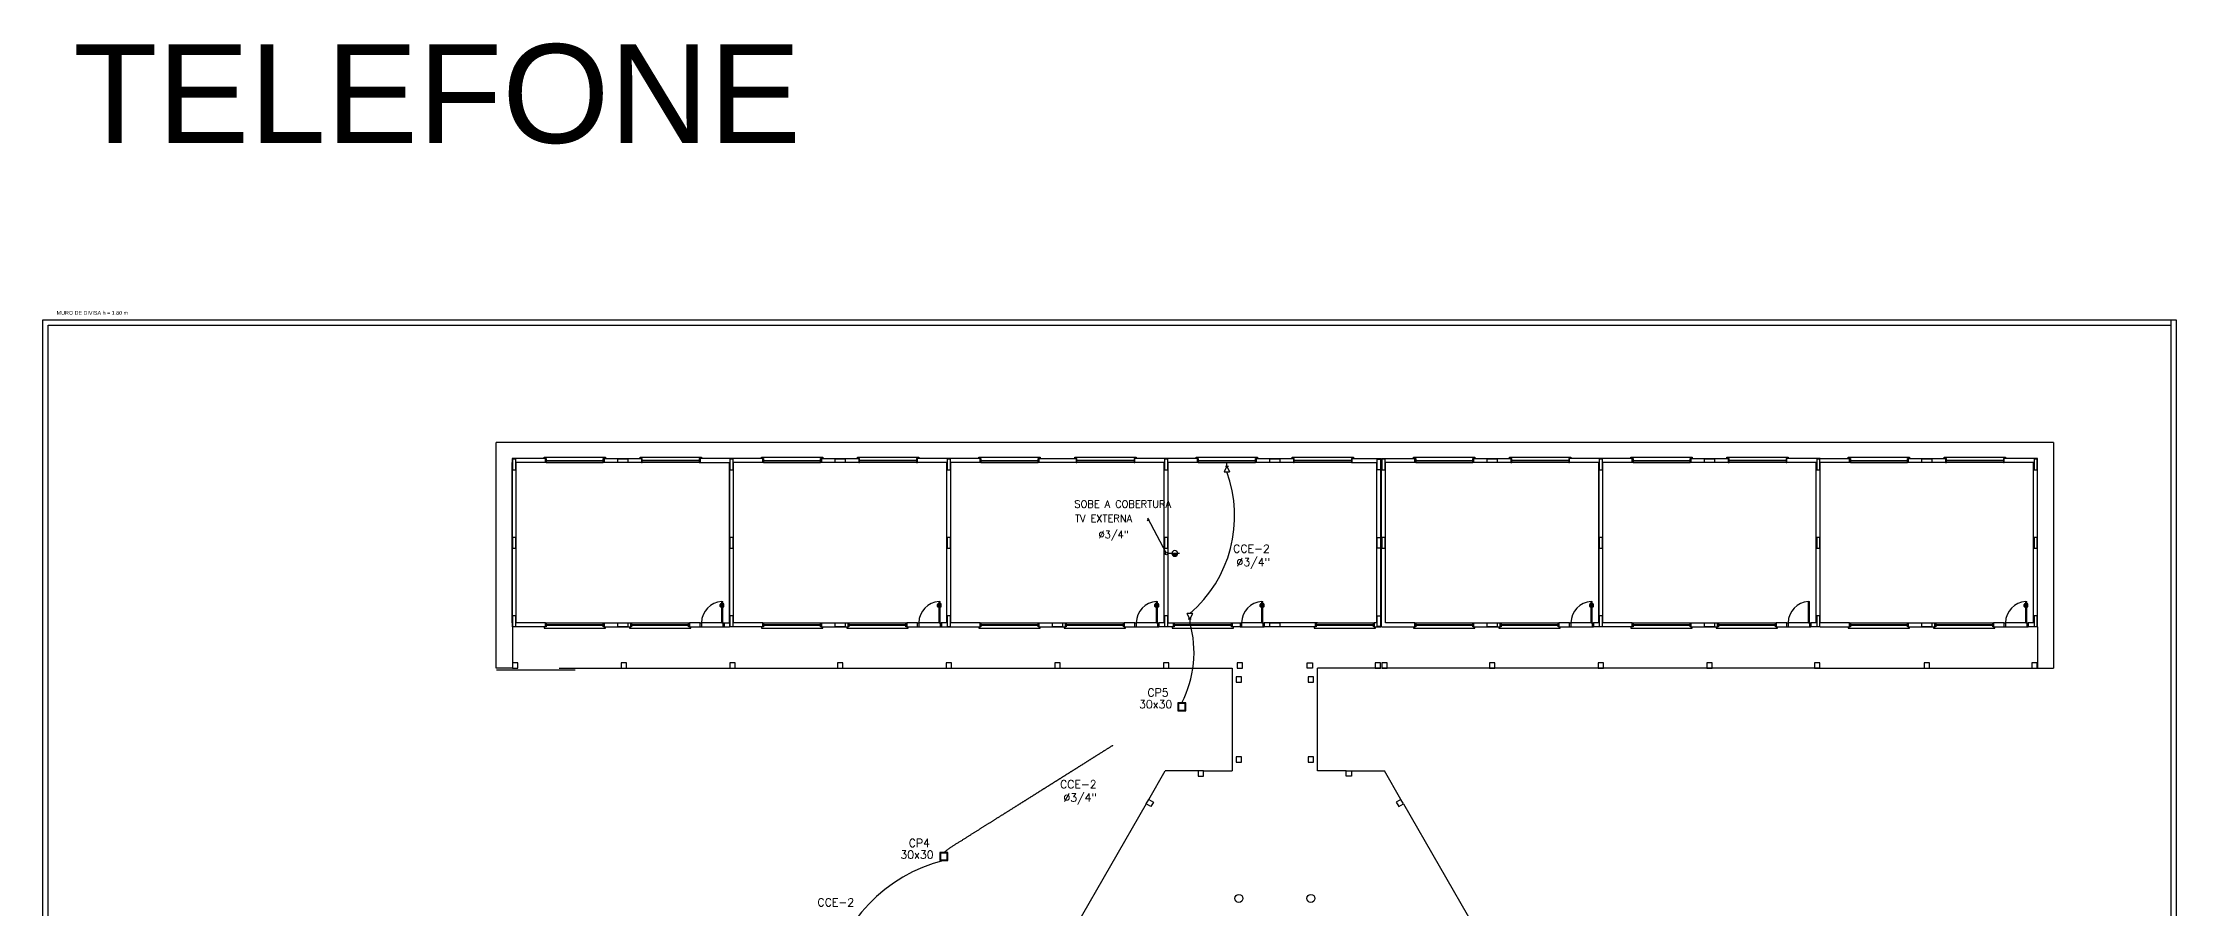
# Model space of a CAD drawing. Extents: x 175 to 700, y 53 to 250.
# Drawn here: x 285 to 365, y 108.4 to 140.9 of the extents above; entities that cross this region are included whole.
import ezdxf

# ---------------------------------------------------------------- set-up
doc = ezdxf.new("R2010")
doc.units = 0
doc.header["$LTSCALE"] = 2
doc.linetypes.add('TRACEJADO_G', pattern=[0.375, 0.25, -0.125])
doc.linetypes.add('TRACEJADO_P', pattern=[0.1875, 0.125, -0.0625])
doc.layers.get('0').update_dxf_attribs({"linetype": 'CONTINUOUS'})
for name, color, linetype in [('A-MURO', 2, 'CONTINUOUS'), ('A-PAREDE', 5, 'CONTINUOUS'), ('A-PILAR', 6, 'CONTINUOUS'), ('A-PISOS-CTEL', 2, 'TRACEJADO_G'), ('A-PISOS-NIVEL', 1, 'CONTINUOUS'), ('A-PORTA', 3, 'CONTINUOUS'), ('A-SOLEIRA', 1, 'CONTINUOUS'), ('AR-ESQ', 2, 'CONTINUOUS'), ('ARQ-TXT-1_050', 2, 'CONTINUOUS'), ('ARQ-TXT-1_075', 2, 'CONTINUOUS'), ('CIRC', 2, 'CONTINUOUS'), ('ESP', 1, 'CONTINUOUS'), ('FONE', 4, 'CONTINUOUS'), ('TV', 2, 'CONTINUOUS')]:
    doc.layers.add(name, color=color, linetype=linetype)
doc.layers.add('P-SIMBOL', color=5, linetype='CONTINUOUS', lineweight=20)
doc.styles.add('ESC-50-A20', font='arial.ttf', dxfattribs={"height": 0.1})
doc.styles.add('TEXTO', font='romans.shx', dxfattribs={"height": 0.1})

# ---------------------------------------------------------------- blocks, each defined once
blk = doc.blocks.new('A$C4AD95B89')
at = {"layer": 'FONE'}
for p, q in [((0.133, 0.105), (0, 0.105)), ((0.133, 0.105), (0.343, 0.21)), ((0.133, 0.051), (0.133, 0.165)), ((0.133, 0.105), (0.343, 0)), ((0.343, 0), (0.343, 0.21))]:
    blk.add_line(p, q, dxfattribs=at)
blk = doc.blocks.new('*X12')
at = {"color": 0}
for p, q in [((19.2, 48.5), (19.35, 48.65)), ((19.2, 48.53), (19.32, 48.65)), ((19.23, 48.5), (19.37, 48.65)), ((19.23, 48.59), (19.26, 48.62)), ((19.25, 48.5), (19.4, 48.64)), ((19.28, 48.5), (19.42, 48.63)), ((19.31, 48.5), (19.43, 48.62)), ((19.34, 48.5), (19.45, 48.61)), ((19.37, 48.5), (19.46, 48.6)), ((19.4, 48.5), (19.48, 48.58)), ((19.42, 48.5), (19.49, 48.56)), ((19.45, 48.5), (19.49, 48.54)), ((19.48, 48.5), (19.5, 48.52))]:
    blk.add_line(p, q, dxfattribs=at)
blk = doc.blocks.new('TVCOL')
blk.add_line((0.58, 0), (0, 0))
blk.add_circle((0.34, 0), 0.15)
blk.add_blockref('*X12', (-19.01, -48.5))
blk = doc.blocks.new('A$C354573FD')
at = {"layer": 'TV', "xscale": -0.72, "yscale": 0.72, "zscale": 0.72, "rotation": 180}
blk.add_blockref('TVCOL', (0, 0.108), dxfattribs=at)

msp = doc.modelspace()

# ---------------------------------------------------------------- linework, layer by layer
at = {"layer": 'A-MURO', "color": 251}
for p, q in [((284.958, 80.463), (284.958, 130.463)), ((284.958, 130.463), (364.958, 130.463)), ((364.758, 130.463), (364.758, 80.463)), ((364.958, 130.463), (364.958, 80.463)), ((285.158, 80.463), (285.158, 130.263)), ((285.158, 130.263), (364.724, 130.263))]:
    msp.add_line(p, q, dxfattribs=at)
at = {"layer": 'A-PAREDE', "color": 251}
for p, q in [((302.558, 125.263), (302.558, 118.963)), ((302.708, 119.113), (302.708, 125.113)), ((303.808, 125.113), (302.708, 125.113)), ((303.808, 125.113), (303.808, 125.263)), ((309.608, 125.113), (309.608, 125.263)), ((310.708, 125.263), (309.608, 125.263)), ((309.608, 125.263), (309.608, 125.113)), ((309.608, 125.113), (310.708, 125.113)), ((310.708, 125.113), (310.708, 118.963)), ((310.708, 125.113), (310.708, 119.113)), ((310.858, 119.113), (310.858, 125.113)), ((311.958, 125.113), (310.858, 125.113)), ((310.858, 119.113), (310.858, 125.113)), ((311.958, 125.113), (310.858, 125.113)), ((311.958, 125.113), (311.958, 125.263)), ((311.958, 125.113), (311.958, 125.263)), ((320.108, 125.263), (317.758, 125.263)), ((317.758, 125.113), (317.758, 125.263)), ((318.858, 119.113), (318.858, 125.113)), ((319.008, 119.113), (319.008, 125.113)), ((320.108, 125.113), (319.008, 125.113)), ((320.108, 125.113), (320.108, 125.263)), ((327.008, 119.113), (327.008, 125.113)), ((327.158, 119.113), (327.158, 125.113)), ((328.258, 125.113), (327.158, 125.113)), ((328.258, 125.113), (328.258, 125.263)), ((334.058, 125.263), (335.133, 125.263)), ((334.058, 125.113), (334.058, 125.263)), ((334.058, 125.113), (334.983, 125.113)), ((334.983, 119.113), (334.983, 125.113)), ((335.133, 118.963), (335.133, 125.263)), ((335.158, 122.113), (335.158, 125.263)), ((335.158, 125.263), (336.408, 125.263)), ((335.158, 119.113), (335.158, 125.113)), ((335.158, 118.963), (335.158, 125.113)), ((335.308, 119.113), (335.308, 125.113)), ((335.308, 119.113), (335.308, 125.113)), ((336.408, 125.113), (335.308, 125.113)), ((336.408, 125.113), (336.408, 125.263)), ((342.208, 125.113), (342.208, 125.263)), ((343.308, 125.113), (343.308, 119.113)), ((343.458, 119.113), (343.458, 125.113)), ((344.558, 125.113), (343.458, 125.113)), ((344.558, 125.113), (344.558, 125.263)), ((350.358, 125.113), (350.358, 125.263)), ((350.358, 125.113), (350.358, 125.263)), ((351.458, 119.113), (351.458, 125.113)), ((351.458, 119.113), (351.458, 125.113)), ((351.608, 119.113), (351.608, 125.113)), ((352.708, 125.113), (352.708, 125.263)), ((358.508, 125.113), (358.508, 125.263)), ((359.608, 119.113), (359.608, 125.113)), ((359.758, 118.963), (359.758, 125.263)), ((303.808, 118.963), (302.558, 118.963)), ((303.808, 119.113), (302.708, 119.113)), ((303.808, 119.113), (303.808, 118.963)), ((306.008, 119.113), (307.008, 119.113)), ((306.008, 119.113), (306.008, 118.963)), ((306.008, 118.963), (307.008, 118.963)), ((307.008, 119.113), (307.008, 118.963)), ((309.208, 118.963), (309.208, 119.113)), ((310.508, 119.113), (310.508, 118.963)), ((310.508, 119.113), (310.708, 119.113)), ((310.508, 118.963), (310.708, 118.963)), ((311.958, 118.963), (310.708, 118.963)), ((311.958, 118.963), (310.708, 118.963)), ((311.958, 119.113), (310.858, 119.113)), ((311.958, 119.113), (310.858, 119.113)), ((311.958, 119.113), (311.958, 118.963)), ((311.958, 119.113), (311.958, 118.963)), ((314.158, 119.113), (315.158, 119.113)), ((314.158, 119.113), (314.158, 118.963)), ((314.158, 118.963), (315.158, 118.963)), ((315.158, 119.113), (315.158, 118.963)), ((317.358, 118.963), (317.358, 119.113)), ((318.858, 119.113), (318.652, 119.113)), ((318.652, 118.963), (320.108, 118.963)), ((318.658, 119.113), (318.658, 118.963)), ((318.858, 119.113), (318.658, 119.113)), ((320.108, 119.113), (319.008, 119.113)), ((320.108, 119.113), (320.108, 118.963)), ((322.308, 119.113), (323.308, 119.113)), ((322.308, 119.113), (322.308, 118.963)), ((322.308, 118.963), (323.308, 118.963)), ((323.308, 119.113), (323.308, 118.963)), ((325.508, 118.963), (325.508, 119.113)), ((327.364, 118.963), (326.802, 118.963)), ((326.808, 119.113), (326.808, 118.963)), ((327.008, 119.113), (326.808, 119.113)), ((327.158, 119.113), (327.358, 119.113)), ((327.358, 118.963), (327.358, 119.113)), ((329.558, 119.113), (329.858, 119.113)), ((329.558, 118.963), (329.558, 119.113)), ((329.858, 118.963), (329.558, 118.963)), ((329.858, 119.113), (329.858, 118.963)), ((332.758, 119.113), (330.758, 119.113)), ((332.683, 119.113), (330.758, 119.113)), ((330.758, 119.113), (330.758, 118.963)), ((332.683, 118.963), (330.758, 118.963)), ((332.683, 118.963), (332.683, 119.113)), ((334.983, 119.113), (334.883, 119.113)), ((334.883, 118.963), (334.883, 119.113)), ((334.883, 118.963), (335.133, 118.963)), ((335.158, 118.963), (336.408, 118.963)), ((336.408, 119.113), (335.308, 119.113)), ((336.408, 119.113), (336.408, 118.963)), ((338.608, 119.113), (339.608, 119.113)), ((338.608, 119.113), (338.608, 118.963)), ((338.608, 118.963), (339.608, 118.963)), ((339.608, 119.113), (339.608, 118.963)), ((341.808, 118.963), (341.808, 119.113)), ((344.558, 118.963), (343.102, 118.963)), ((343.108, 119.113), (343.108, 118.963)), ((343.308, 119.113), (343.108, 119.113)), ((344.558, 119.113), (343.458, 119.113)), ((344.558, 119.113), (344.558, 118.963)), ((346.758, 119.113), (347.758, 119.113)), ((346.758, 119.113), (346.758, 118.963)), ((346.758, 118.963), (347.758, 118.963)), ((347.758, 119.113), (347.758, 118.963)), ((349.958, 118.963), (349.958, 119.113)), ((351.608, 118.963), (351.252, 118.963)), ((351.608, 118.963), (351.252, 118.963)), ((351.258, 119.113), (351.258, 118.963)), ((351.458, 119.113), (351.258, 119.113)), ((351.258, 119.113), (351.258, 118.963)), ((351.458, 119.113), (351.258, 119.113)), ((352.708, 119.113), (352.708, 118.963)), ((354.908, 119.113), (355.908, 119.113)), ((354.908, 119.113), (354.908, 118.963)), ((354.908, 118.963), (355.908, 118.963)), ((355.908, 119.113), (355.908, 118.963)), ((358.108, 118.963), (358.108, 119.113)), ((359.758, 118.963), (359.402, 118.963)), ((359.408, 119.113), (359.408, 118.963)), ((359.608, 119.113), (359.408, 119.113))]:
    msp.add_line(p, q, dxfattribs=at)
for points in [[(303.808, 125.263), (302.558, 125.263)], [(302.558, 119.113), (302.558, 119.113), (302.558, 125.113)], [(311.958, 125.263), (310.708, 125.263)], [(311.958, 125.263), (310.708, 125.263)], [(310.708, 119.113), (310.708, 119.113), (310.708, 125.113)], [(310.708, 119.113), (310.708, 119.113), (310.708, 125.113)], [(318.858, 119.113), (318.858, 119.113), (318.858, 125.113), (317.758, 125.113)], [(328.258, 125.263), (325.908, 125.263)], [(327.008, 119.113), (327.008, 119.113), (327.008, 125.113), (325.908, 125.113)], [(344.558, 125.263), (342.208, 125.263)], [(343.308, 119.113), (343.308, 119.113), (343.308, 125.113), (342.208, 125.113)], [(351.608, 125.263), (350.358, 125.263)], [(351.608, 125.263), (350.358, 125.263)], [(351.458, 119.113), (351.458, 119.113), (351.458, 125.113), (350.358, 125.113)], [(351.458, 119.113), (351.458, 119.113), (351.458, 125.113), (350.358, 125.113)], [(351.608, 125.263), (352.708, 125.263), (352.708, 125.113), (351.608, 125.113)], [(359.758, 125.263), (358.508, 125.263)], [(359.608, 119.113), (359.608, 119.113), (359.608, 125.113), (358.508, 125.113)], [(351.608, 118.963), (352.708, 118.963), (352.708, 119.113), (351.608, 119.113)]]:
    msp.add_lwpolyline(points, dxfattribs=at)
for points in [[(302.573, 124.848), (302.693, 124.848), (302.693, 125.248), (302.573, 125.248)], [(307.408, 125.263), (307.408, 125.113), (306.008, 125.113), (306.008, 125.263)], [(306.513, 125.248), (306.513, 125.128), (306.913, 125.128), (306.913, 125.248)], [(310.723, 124.848), (310.843, 124.848), (310.843, 125.248), (310.723, 125.248)], [(310.723, 124.848), (310.843, 124.848), (310.843, 125.248), (310.723, 125.248)], [(311.958, 125.263), (311.988, 125.263), (311.988, 125.113), (311.958, 125.113)], [(311.958, 125.263), (311.988, 125.263), (311.988, 125.113), (311.958, 125.113)], [(315.558, 125.263), (315.558, 125.113), (314.158, 125.113), (314.158, 125.263)], [(314.663, 125.248), (314.663, 125.128), (315.063, 125.128), (315.063, 125.248)], [(318.873, 124.848), (318.993, 124.848), (318.993, 125.248), (318.873, 125.248)], [(323.708, 125.263), (323.708, 125.113), (322.308, 125.113), (322.308, 125.263)], [(327.023, 124.848), (327.143, 124.848), (327.143, 125.248), (327.023, 125.248)], [(331.858, 125.263), (331.858, 125.113), (330.458, 125.113), (330.458, 125.263)], [(330.958, 125.248), (330.958, 125.128), (331.358, 125.128), (331.358, 125.248)], [(335.118, 124.848), (334.998, 124.848), (334.998, 125.248), (335.118, 125.248)], [(335.173, 124.848), (335.293, 124.848), (335.293, 125.248), (335.173, 125.248)], [(340.008, 125.263), (340.008, 125.113), (338.608, 125.113), (338.608, 125.263)], [(339.103, 125.248), (339.103, 125.128), (339.503, 125.128), (339.503, 125.248)], [(343.323, 124.848), (343.443, 124.848), (343.443, 125.248), (343.323, 125.248)], [(348.158, 125.263), (348.158, 125.113), (346.758, 125.113), (346.758, 125.263)], [(347.253, 125.248), (347.253, 125.128), (347.653, 125.128), (347.653, 125.248)], [(351.473, 124.848), (351.593, 124.848), (351.593, 125.248), (351.473, 125.248)], [(351.473, 124.848), (351.593, 124.848), (351.593, 125.248), (351.473, 125.248)], [(356.308, 125.263), (356.308, 125.113), (354.908, 125.113), (354.908, 125.263)], [(355.403, 125.248), (355.403, 125.128), (355.803, 125.128), (355.803, 125.248)], [(359.623, 124.848), (359.743, 124.848), (359.743, 125.248), (359.623, 125.248)], [(302.573, 121.913), (302.693, 121.913), (302.693, 122.313), (302.573, 122.313)], [(310.723, 121.913), (310.843, 121.913), (310.843, 122.313), (310.723, 122.313)], [(310.723, 121.913), (310.843, 121.913), (310.843, 122.313), (310.723, 122.313)], [(318.873, 121.913), (318.993, 121.913), (318.993, 122.313), (318.873, 122.313)], [(327.023, 121.913), (327.143, 121.913), (327.143, 122.313), (327.023, 122.313)], [(335.118, 121.913), (334.998, 121.913), (334.998, 122.313), (335.118, 122.313)], [(335.173, 121.913), (335.293, 121.913), (335.293, 122.313), (335.173, 122.313)], [(351.473, 121.913), (351.593, 121.913), (351.593, 122.313), (351.473, 122.313)], [(351.473, 121.913), (351.593, 121.913), (351.593, 122.313), (351.473, 122.313)], [(359.623, 121.913), (359.743, 121.913), (359.743, 122.313), (359.623, 122.313)], [(302.573, 118.978), (302.693, 118.978), (302.693, 119.378), (302.573, 119.378)], [(310.723, 118.978), (310.843, 118.978), (310.843, 119.378), (310.723, 119.378)], [(310.723, 118.978), (310.843, 118.978), (310.843, 119.378), (310.723, 119.378)], [(318.873, 118.978), (318.993, 118.978), (318.993, 119.378), (318.873, 119.378)], [(327.023, 118.978), (327.143, 118.978), (327.143, 119.378), (327.023, 119.378)], [(335.118, 118.978), (334.998, 118.978), (334.998, 119.378), (335.118, 119.378)], [(343.323, 118.978), (343.443, 118.978), (343.443, 119.378), (343.323, 119.378)], [(351.473, 118.978), (351.593, 118.978), (351.593, 119.378), (351.473, 119.378)], [(351.473, 118.978), (351.593, 118.978), (351.593, 119.378), (351.473, 119.378)], [(359.623, 118.978), (359.743, 118.978), (359.743, 119.378), (359.623, 119.378)], [(306.513, 119.098), (306.513, 118.978), (306.913, 118.978), (306.913, 119.098)], [(309.608, 119.113), (309.208, 119.113), (309.208, 118.963), (309.608, 118.963)], [(311.958, 119.113), (311.988, 119.113), (311.988, 118.963), (311.958, 118.963)], [(311.958, 119.113), (311.988, 119.113), (311.988, 118.963), (311.958, 118.963)], [(314.663, 119.098), (314.663, 118.978), (315.063, 118.978), (315.063, 119.098)], [(317.758, 119.113), (317.358, 119.113), (317.358, 118.963), (317.758, 118.963)], [(322.813, 119.098), (322.813, 118.978), (323.213, 118.978), (323.213, 119.098)], [(325.908, 119.113), (325.508, 119.113), (325.508, 118.963), (325.908, 118.963)], [(330.958, 119.098), (330.958, 118.978), (331.358, 118.978), (331.358, 119.098)], [(339.103, 119.098), (339.103, 118.978), (339.503, 118.978), (339.503, 119.098)], [(342.208, 119.113), (341.808, 119.113), (341.808, 118.963), (342.208, 118.963)], [(347.253, 119.098), (347.253, 118.978), (347.653, 118.978), (347.653, 119.098)], [(350.358, 119.113), (349.958, 119.113), (349.958, 118.963), (350.358, 118.963)], [(355.403, 119.098), (355.403, 118.978), (355.803, 118.978), (355.803, 119.098)], [(358.508, 119.113), (358.108, 119.113), (358.108, 118.963), (358.508, 118.963)], [(302.773, 117.613), (302.573, 117.613), (302.573, 117.413), (302.773, 117.413)], [(306.853, 117.613), (306.653, 117.613), (306.653, 117.413), (306.853, 117.413)], [(310.923, 117.613), (310.723, 117.613), (310.723, 117.413), (310.923, 117.413)], [(310.923, 117.613), (310.723, 117.613), (310.723, 117.413), (310.923, 117.413)], [(314.963, 117.613), (314.763, 117.613), (314.763, 117.413), (314.963, 117.413)], [(319.033, 117.613), (318.833, 117.613), (318.833, 117.413), (319.033, 117.413)], [(323.113, 117.613), (322.913, 117.613), (322.913, 117.413), (323.113, 117.413)], [(327.183, 117.613), (326.983, 117.613), (326.983, 117.413), (327.183, 117.413)], [(329.948, 117.613), (329.748, 117.613), (329.748, 117.413), (329.948, 117.413)], [(332.369, 117.613), (332.569, 117.613), (332.569, 117.413), (332.369, 117.413)], [(335.118, 117.613), (334.918, 117.613), (334.918, 117.413), (335.118, 117.413)], [(335.373, 117.613), (335.173, 117.613), (335.173, 117.413), (335.373, 117.413)], [(339.403, 117.613), (339.203, 117.613), (339.203, 117.413), (339.403, 117.413)], [(343.483, 117.613), (343.283, 117.613), (343.283, 117.413), (343.483, 117.413)], [(347.553, 117.613), (347.353, 117.613), (347.353, 117.413), (347.553, 117.413)], [(351.593, 117.613), (351.393, 117.613), (351.393, 117.413), (351.593, 117.413)], [(351.593, 117.613), (351.393, 117.613), (351.393, 117.413), (351.593, 117.413)], [(355.703, 117.613), (355.503, 117.613), (355.503, 117.413), (355.703, 117.413)], [(359.743, 117.613), (359.543, 117.613), (359.543, 117.413), (359.743, 117.413)], [(329.908, 117.087), (329.708, 117.087), (329.708, 116.887), (329.908, 116.887)], [(332.608, 117.087), (332.408, 117.087), (332.408, 116.887), (332.608, 116.887)], [(329.908, 114.083), (329.708, 114.083), (329.708, 113.883), (329.908, 113.883)], [(332.608, 114.083), (332.408, 114.083), (332.408, 113.883), (332.608, 113.883)], [(328.278, 113.358), (328.478, 113.358), (328.478, 113.558), (328.278, 113.558)], [(334.038, 113.358), (333.838, 113.358), (333.838, 113.558), (334.038, 113.558)], [(326.61, 112.395), (326.51, 112.221), (326.336, 112.321), (326.436, 112.495)], [(335.707, 112.395), (335.807, 112.221), (335.98, 112.321), (335.88, 112.495)]]:
    msp.add_lwpolyline(points, close=True, dxfattribs=at)
for centre in [(329.808, 108.782), (329.808, 108.782), (332.508, 108.782), (332.508, 108.782)]:
    msp.add_circle(centre, 0.15, dxfattribs=at)
at = {"layer": 'A-PILAR', "color": 251}
msp.add_lwpolyline([(343.323, 121.913), (343.443, 121.913), (343.443, 122.313), (343.323, 122.313)], close=True, dxfattribs=at)
at = {"layer": 'A-PISOS-CTEL', "color": 251, "linetype": 'TRACEJADO_G', "ltscale": 150}
msp.add_line((304.923, 117.335), (301.972, 117.335), dxfattribs=at)
at = {"layer": 'A-PISOS-NIVEL', "color": 251}
for p, q in [((301.958, 117.413), (301.958, 125.863)), ((360.358, 125.863), (301.958, 125.863)), ((360.358, 125.863), (360.358, 117.413)), ((302.573, 118.963), (302.573, 117.413)), ((359.758, 118.963), (359.758, 117.413)), ((302.573, 117.413), (301.958, 117.413)), ((304.323, 117.413), (329.558, 117.413)), ((304.323, 117.413), (304.323, 117.413)), ((329.558, 117.413), (329.558, 113.558)), ((335.133, 117.413), (332.758, 117.413)), ((332.758, 113.558), (332.758, 117.413)), ((351.608, 117.413), (335.158, 117.413)), ((351.608, 117.413), (359.758, 117.413)), ((359.758, 117.413), (360.358, 117.413)), ((326.436, 112.495), (327.05, 113.558)), ((328.278, 113.558), (327.05, 113.558)), ((328.478, 113.558), (329.558, 113.558)), ((333.838, 113.558), (332.758, 113.558)), ((334.038, 113.558), (335.266, 113.558)), ((335.88, 112.495), (335.266, 113.558)), ((326.336, 112.321), (323.657, 107.68)), ((335.98, 112.321), (338.66, 107.68))]:
    msp.add_line(p, q, dxfattribs=at)
at = {"layer": 'A-PORTA', "color": 251}
for p, q in [((310.362, 119.722), (310.362, 119.802)), ((310.382, 119.722), (310.382, 119.802)), ((310.392, 119.832), (310.407, 119.832)), ((310.392, 119.812), (310.407, 119.812)), ((310.407, 119.797), (310.407, 119.847)), ((310.407, 119.847), (310.412, 119.847)), ((310.407, 119.797), (310.412, 119.797)), ((310.457, 119.847), (310.452, 119.847)), ((310.457, 119.797), (310.452, 119.797)), ((310.457, 119.797), (310.457, 119.847)), ((310.472, 119.832), (310.457, 119.832)), ((310.472, 119.812), (310.457, 119.812)), ((310.482, 119.722), (310.482, 119.802)), ((310.502, 119.722), (310.502, 119.802)), ((318.512, 119.722), (318.512, 119.802)), ((318.532, 119.722), (318.532, 119.802)), ((318.542, 119.832), (318.557, 119.832)), ((318.542, 119.812), (318.557, 119.812)), ((318.557, 119.797), (318.557, 119.847)), ((318.557, 119.847), (318.562, 119.847)), ((318.557, 119.797), (318.562, 119.797)), ((318.607, 119.847), (318.602, 119.847)), ((318.607, 119.797), (318.602, 119.797)), ((318.607, 119.797), (318.607, 119.847)), ((318.622, 119.832), (318.607, 119.832)), ((318.622, 119.812), (318.607, 119.812)), ((318.632, 119.722), (318.632, 119.802)), ((318.652, 119.722), (318.652, 119.802)), ((326.662, 119.722), (326.662, 119.802)), ((326.682, 119.722), (326.682, 119.802)), ((326.692, 119.832), (326.707, 119.832)), ((326.692, 119.812), (326.707, 119.812)), ((326.707, 119.797), (326.707, 119.847)), ((326.707, 119.847), (326.712, 119.847)), ((326.707, 119.797), (326.712, 119.797)), ((326.757, 119.847), (326.752, 119.847)), ((326.757, 119.797), (326.752, 119.797)), ((326.757, 119.797), (326.757, 119.847)), ((326.772, 119.832), (326.757, 119.832)), ((326.772, 119.812), (326.757, 119.812)), ((326.782, 119.722), (326.782, 119.802)), ((326.802, 119.722), (326.802, 119.802)), ((330.612, 119.722), (330.612, 119.802)), ((330.632, 119.722), (330.632, 119.802)), ((330.642, 119.832), (330.657, 119.832)), ((330.642, 119.812), (330.657, 119.812)), ((330.657, 119.797), (330.657, 119.847)), ((330.657, 119.847), (330.662, 119.847)), ((330.657, 119.797), (330.662, 119.797)), ((330.707, 119.847), (330.702, 119.847)), ((330.707, 119.797), (330.702, 119.797)), ((330.707, 119.797), (330.707, 119.847)), ((330.722, 119.832), (330.707, 119.832)), ((330.722, 119.812), (330.707, 119.812)), ((330.732, 119.722), (330.732, 119.802)), ((330.752, 119.722), (330.752, 119.802)), ((342.962, 119.722), (342.962, 119.802)), ((342.982, 119.722), (342.982, 119.802)), ((342.992, 119.832), (343.007, 119.832)), ((342.992, 119.812), (343.007, 119.812)), ((343.007, 119.797), (343.007, 119.847)), ((343.007, 119.847), (343.012, 119.847)), ((343.007, 119.797), (343.012, 119.797)), ((343.057, 119.847), (343.052, 119.847)), ((343.057, 119.797), (343.052, 119.797)), ((343.057, 119.797), (343.057, 119.847)), ((343.072, 119.832), (343.057, 119.832)), ((343.072, 119.812), (343.057, 119.812)), ((343.082, 119.722), (343.082, 119.802)), ((343.102, 119.722), (343.102, 119.802)), ((359.256, 119.722), (359.256, 119.802)), ((359.276, 119.722), (359.276, 119.802)), ((359.286, 119.832), (359.301, 119.832)), ((359.286, 119.812), (359.301, 119.812)), ((359.301, 119.797), (359.301, 119.847)), ((359.301, 119.847), (359.306, 119.847)), ((359.301, 119.797), (359.306, 119.797)), ((359.351, 119.847), (359.346, 119.847)), ((359.351, 119.797), (359.346, 119.797)), ((359.351, 119.797), (359.351, 119.847)), ((359.366, 119.832), (359.351, 119.832)), ((359.366, 119.812), (359.351, 119.812)), ((359.376, 119.722), (359.376, 119.802)), ((359.396, 119.722), (359.396, 119.802))]:
    msp.add_line(p, q, dxfattribs=at)
for centre, radius, start, end in [((310.487, 119.086), 0.83, 94.77878, 178.14987), ((310.392, 119.802), 0.03, 90, 180), ((310.372, 119.722), 0.01, 180, 0), ((310.392, 119.802), 0.01, 90, 180), ((310.472, 119.802), 0.03, 0, 90), ((310.472, 119.802), 0.01, 0, 90), ((310.492, 119.722), 0.01, 180, 0), ((318.637, 119.086), 0.83, 94.77878, 178.14987), ((318.542, 119.802), 0.03, 90, 180), ((318.522, 119.722), 0.01, 180, 0), ((318.542, 119.802), 0.01, 90, 180), ((318.622, 119.802), 0.03, 0, 90), ((318.622, 119.802), 0.01, 0, 90), ((318.642, 119.722), 0.01, 180, 0), ((326.787, 119.086), 0.83, 94.77878, 178.14987), ((326.692, 119.802), 0.03, 90, 180), ((326.672, 119.722), 0.01, 180, 0), ((326.692, 119.802), 0.01, 90, 180), ((326.772, 119.802), 0.03, 0, 90), ((326.772, 119.802), 0.01, 0, 90), ((326.792, 119.722), 0.01, 180, 0), ((330.737, 119.086), 0.83, 94.77878, 178.14987), ((330.642, 119.802), 0.03, 90, 180), ((330.622, 119.722), 0.01, 180, 0), ((330.642, 119.802), 0.01, 90, 180), ((330.722, 119.802), 0.03, 0, 90), ((330.722, 119.802), 0.01, 0, 90), ((330.742, 119.722), 0.01, 180, 0), ((343.087, 119.086), 0.83, 94.77878, 178.14987), ((342.992, 119.802), 0.03, 90, 180), ((342.972, 119.722), 0.01, 180, 0), ((342.992, 119.802), 0.01, 90, 180), ((343.072, 119.802), 0.03, 0, 90), ((343.072, 119.802), 0.01, 0, 90), ((343.092, 119.722), 0.01, 180, 0), ((351.231, 119.086), 0.83, 94.77878, 178.14987), ((359.381, 119.086), 0.83, 94.77878, 178.14987), ((359.286, 119.802), 0.03, 90, 180), ((359.266, 119.722), 0.01, 180, 0), ((359.286, 119.802), 0.01, 90, 180), ((359.366, 119.802), 0.03, 0, 90), ((359.366, 119.802), 0.01, 0, 90), ((359.386, 119.722), 0.01, 180, 0)]:
    msp.add_arc(centre, radius, start, end, dxfattribs=at)
at = {"layer": 'A-SOLEIRA', "color": 251}
for p, q in [((310.418, 119.113), (309.658, 119.113)), ((309.658, 118.963), (310.458, 118.963)), ((318.568, 119.113), (317.808, 119.113)), ((317.808, 118.963), (318.608, 118.963)), ((326.718, 119.113), (325.958, 119.113)), ((325.958, 118.963), (326.758, 118.963)), ((330.668, 119.113), (329.908, 119.113)), ((329.908, 118.963), (330.708, 118.963)), ((343.018, 119.113), (342.258, 119.113)), ((342.258, 118.963), (343.058, 118.963)), ((351.162, 119.113), (350.402, 119.113)), ((350.402, 118.963), (351.202, 118.963)), ((359.312, 119.113), (358.552, 119.113)), ((358.552, 118.963), (359.352, 118.963))]:
    msp.add_line(p, q, dxfattribs=at)
at = {"layer": 'AR-ESQ', "color": 251}
for p, q in [((303.838, 125.198), (305.978, 125.198)), ((303.838, 125.178), (305.978, 125.178)), ((303.838, 125.113), (305.978, 125.113)), ((309.578, 125.198), (307.438, 125.198)), ((309.578, 125.178), (307.438, 125.178)), ((309.578, 125.113), (307.438, 125.113)), ((311.988, 125.198), (314.128, 125.198)), ((311.988, 125.178), (314.128, 125.178)), ((311.988, 125.113), (314.128, 125.113)), ((317.728, 125.198), (315.588, 125.198)), ((317.728, 125.178), (315.588, 125.178)), ((317.728, 125.113), (315.588, 125.113)), ((320.138, 125.198), (322.278, 125.198)), ((320.138, 125.178), (322.278, 125.178)), ((320.138, 125.113), (322.278, 125.113)), ((325.878, 125.198), (323.738, 125.198)), ((325.878, 125.178), (323.738, 125.178)), ((325.878, 125.113), (323.738, 125.113)), ((328.288, 125.198), (330.428, 125.198)), ((328.288, 125.178), (330.428, 125.178)), ((328.288, 125.113), (330.428, 125.113)), ((334.028, 125.198), (331.888, 125.198)), ((334.028, 125.178), (331.888, 125.178)), ((334.028, 125.113), (331.888, 125.113)), ((336.438, 125.198), (338.578, 125.198)), ((336.438, 125.178), (338.578, 125.178)), ((336.438, 125.113), (338.578, 125.113)), ((342.178, 125.198), (340.038, 125.198)), ((342.178, 125.178), (340.038, 125.178)), ((342.178, 125.113), (340.038, 125.113)), ((344.588, 125.198), (346.728, 125.198)), ((344.588, 125.178), (346.728, 125.178)), ((344.588, 125.113), (346.728, 125.113)), ((350.328, 125.198), (348.188, 125.198)), ((350.328, 125.178), (348.188, 125.178)), ((350.328, 125.113), (348.188, 125.113)), ((352.738, 125.198), (354.878, 125.198)), ((352.738, 125.178), (354.878, 125.178)), ((352.738, 125.113), (354.878, 125.113)), ((358.478, 125.198), (356.338, 125.198)), ((358.478, 125.178), (356.338, 125.178)), ((358.478, 125.113), (356.338, 125.113)), ((310.418, 119.113), (310.418, 119.913)), ((310.418, 119.913), (310.458, 119.913)), ((310.458, 119.113), (310.458, 119.913)), ((318.568, 119.113), (318.568, 119.913)), ((318.568, 119.913), (318.608, 119.913)), ((318.608, 119.113), (318.608, 119.913)), ((326.718, 119.113), (326.718, 119.913)), ((326.718, 119.913), (326.758, 119.913)), ((326.758, 119.113), (326.758, 119.913)), ((330.668, 119.113), (330.668, 119.913)), ((330.668, 119.913), (330.708, 119.913)), ((330.708, 119.113), (330.708, 119.913)), ((343.018, 119.113), (343.018, 119.913)), ((343.018, 119.913), (343.058, 119.913)), ((343.058, 119.113), (343.058, 119.913)), ((351.162, 119.113), (351.162, 119.913)), ((351.162, 119.913), (351.202, 119.913)), ((351.202, 119.113), (351.202, 119.913)), ((359.312, 119.113), (359.312, 119.913)), ((359.312, 119.913), (359.352, 119.913)), ((359.352, 119.113), (359.352, 119.913)), ((303.838, 119.113), (305.978, 119.113)), ((303.838, 119.048), (305.978, 119.048)), ((303.838, 119.028), (305.978, 119.028)), ((307.038, 119.113), (309.178, 119.113)), ((307.038, 119.048), (309.178, 119.048)), ((307.038, 119.028), (309.178, 119.028)), ((309.608, 119.113), (309.658, 119.113)), ((309.608, 118.963), (309.658, 118.963)), ((309.658, 119.113), (309.658, 118.963)), ((310.418, 119.113), (310.458, 119.113)), ((310.458, 119.113), (310.458, 118.963)), ((310.458, 119.113), (310.508, 119.113)), ((310.458, 118.963), (310.508, 118.963)), ((311.988, 119.113), (314.128, 119.113)), ((311.988, 119.048), (314.128, 119.048)), ((311.988, 119.028), (314.128, 119.028)), ((315.188, 119.113), (317.328, 119.113)), ((315.188, 119.048), (317.328, 119.048)), ((315.188, 119.028), (317.328, 119.028)), ((317.758, 119.113), (317.808, 119.113)), ((317.758, 118.963), (317.808, 118.963)), ((317.808, 119.113), (317.808, 118.963)), ((318.568, 119.113), (318.608, 119.113)), ((318.608, 119.113), (318.608, 118.963)), ((318.608, 119.113), (318.658, 119.113)), ((318.608, 118.963), (318.658, 118.963)), ((320.138, 119.113), (322.278, 119.113)), ((320.138, 119.048), (322.278, 119.048)), ((320.138, 119.028), (322.278, 119.028)), ((323.338, 119.113), (325.478, 119.113)), ((323.338, 119.048), (325.478, 119.048)), ((323.338, 119.028), (325.478, 119.028)), ((325.908, 119.113), (325.958, 119.113)), ((325.908, 118.963), (325.958, 118.963)), ((325.958, 119.113), (325.958, 118.963)), ((326.718, 119.113), (326.758, 119.113)), ((326.758, 119.113), (326.758, 118.963)), ((326.758, 119.113), (326.808, 119.113)), ((326.758, 118.963), (326.808, 118.963)), ((327.388, 119.113), (329.528, 119.113)), ((327.388, 119.048), (329.528, 119.048)), ((327.388, 119.028), (329.528, 119.028)), ((329.858, 119.113), (329.908, 119.113)), ((329.858, 118.963), (329.908, 118.963)), ((329.908, 119.113), (329.908, 118.963)), ((330.668, 119.113), (330.708, 119.113)), ((330.708, 119.113), (330.708, 118.963)), ((330.708, 119.113), (330.758, 119.113)), ((330.708, 118.963), (330.758, 118.963)), ((332.713, 119.113), (334.853, 119.113)), ((332.713, 119.048), (334.853, 119.048)), ((332.713, 119.028), (334.853, 119.028)), ((336.438, 119.113), (338.578, 119.113)), ((336.438, 119.048), (338.578, 119.048)), ((336.438, 119.028), (338.578, 119.028)), ((339.638, 119.113), (341.778, 119.113)), ((339.638, 119.048), (341.778, 119.048)), ((339.638, 119.028), (341.778, 119.028)), ((342.208, 119.113), (342.258, 119.113)), ((342.208, 118.963), (342.258, 118.963)), ((342.258, 119.113), (342.258, 118.963)), ((343.018, 119.113), (343.058, 119.113)), ((343.058, 119.113), (343.058, 118.963)), ((343.058, 119.113), (343.108, 119.113)), ((343.058, 118.963), (343.108, 118.963)), ((344.588, 119.113), (346.728, 119.113)), ((344.588, 119.048), (346.728, 119.048)), ((344.588, 119.028), (346.728, 119.028)), ((347.788, 119.113), (349.928, 119.113)), ((347.788, 119.048), (349.928, 119.048)), ((347.788, 119.028), (349.928, 119.028)), ((350.352, 119.113), (350.402, 119.113)), ((350.352, 118.963), (350.402, 118.963)), ((350.402, 119.113), (350.402, 118.963)), ((351.162, 119.113), (351.202, 119.113)), ((351.202, 119.113), (351.202, 118.963)), ((351.202, 119.113), (351.252, 119.113)), ((351.202, 118.963), (351.252, 118.963)), ((352.738, 119.113), (354.878, 119.113)), ((352.738, 119.048), (354.878, 119.048)), ((352.738, 119.028), (354.878, 119.028)), ((355.938, 119.113), (358.078, 119.113)), ((355.938, 119.048), (358.078, 119.048)), ((355.938, 119.028), (358.078, 119.028)), ((358.502, 119.113), (358.552, 119.113)), ((358.502, 118.963), (358.552, 118.963)), ((358.552, 119.113), (358.552, 118.963)), ((359.312, 119.113), (359.352, 119.113)), ((359.352, 119.113), (359.352, 118.963)), ((359.352, 119.113), (359.402, 119.113)), ((359.352, 118.963), (359.402, 118.963))]:
    msp.add_line(p, q, dxfattribs=at)
for points in [[(303.758, 125.263), (303.758, 125.313), (306.058, 125.313), (306.058, 125.263)], [(307.358, 125.263), (307.358, 125.313), (309.658, 125.313), (309.658, 125.263)], [(311.908, 125.263), (311.908, 125.313), (314.208, 125.313), (314.208, 125.263)], [(315.508, 125.263), (315.508, 125.313), (317.808, 125.313), (317.808, 125.263)], [(320.058, 125.263), (320.058, 125.313), (322.358, 125.313), (322.358, 125.263)], [(323.658, 125.263), (323.658, 125.313), (325.958, 125.313), (325.958, 125.263)], [(328.208, 125.263), (328.208, 125.313), (330.508, 125.313), (330.508, 125.263)], [(331.808, 125.263), (331.808, 125.313), (334.108, 125.313), (334.108, 125.263)], [(336.358, 125.263), (336.358, 125.313), (338.658, 125.313), (338.658, 125.263)], [(339.958, 125.263), (339.958, 125.313), (342.258, 125.313), (342.258, 125.263)], [(344.508, 125.263), (344.508, 125.313), (346.808, 125.313), (346.808, 125.263)], [(348.108, 125.263), (348.108, 125.313), (350.408, 125.313), (350.408, 125.263)], [(352.658, 125.263), (352.658, 125.313), (354.958, 125.313), (354.958, 125.263)], [(356.258, 125.263), (356.258, 125.313), (358.558, 125.313), (358.558, 125.263)], [(303.758, 118.963), (303.758, 118.913), (306.058, 118.913), (306.058, 118.963)], [(306.958, 118.963), (306.958, 118.913), (309.258, 118.913), (309.258, 118.963)], [(311.908, 118.963), (311.908, 118.913), (314.208, 118.913), (314.208, 118.963)], [(315.108, 118.963), (315.108, 118.913), (317.408, 118.913), (317.408, 118.963)], [(320.058, 118.963), (320.058, 118.913), (322.358, 118.913), (322.358, 118.963)], [(323.258, 118.963), (323.258, 118.913), (325.558, 118.913), (325.558, 118.963)], [(327.308, 118.963), (327.308, 118.913), (329.608, 118.913), (329.608, 118.963)], [(332.633, 118.963), (332.633, 118.913), (334.933, 118.913), (334.933, 118.963)], [(336.358, 118.963), (336.358, 118.913), (338.658, 118.913), (338.658, 118.963)], [(339.558, 118.963), (339.558, 118.913), (341.858, 118.913), (341.858, 118.963)], [(344.508, 118.963), (344.508, 118.913), (346.808, 118.913), (346.808, 118.963)], [(347.708, 118.963), (347.708, 118.913), (350.008, 118.913), (350.008, 118.963)], [(352.658, 118.963), (352.658, 118.913), (354.958, 118.913), (354.958, 118.963)], [(355.858, 118.963), (355.858, 118.913), (358.158, 118.913), (358.158, 118.963)]]:
    msp.add_lwpolyline(points, dxfattribs=at)
for points in [[(303.808, 125.263), (303.838, 125.263), (303.838, 125.113), (303.808, 125.113)], [(305.978, 125.263), (306.008, 125.263), (306.008, 125.113), (305.978, 125.113)], [(307.438, 125.263), (307.408, 125.263), (307.408, 125.113), (307.438, 125.113)], [(309.608, 125.263), (309.578, 125.263), (309.578, 125.113), (309.608, 125.113)], [(314.128, 125.263), (314.158, 125.263), (314.158, 125.113), (314.128, 125.113)], [(315.588, 125.263), (315.558, 125.263), (315.558, 125.113), (315.588, 125.113)], [(317.758, 125.263), (317.728, 125.263), (317.728, 125.113), (317.758, 125.113)], [(320.108, 125.263), (320.138, 125.263), (320.138, 125.113), (320.108, 125.113)], [(322.278, 125.263), (322.308, 125.263), (322.308, 125.113), (322.278, 125.113)], [(323.738, 125.263), (323.708, 125.263), (323.708, 125.113), (323.738, 125.113)], [(325.908, 125.263), (325.878, 125.263), (325.878, 125.113), (325.908, 125.113)], [(328.258, 125.263), (328.288, 125.263), (328.288, 125.113), (328.258, 125.113)], [(330.428, 125.263), (330.458, 125.263), (330.458, 125.113), (330.428, 125.113)], [(331.888, 125.263), (331.858, 125.263), (331.858, 125.113), (331.888, 125.113)], [(334.058, 125.263), (334.028, 125.263), (334.028, 125.113), (334.058, 125.113)], [(336.408, 125.263), (336.438, 125.263), (336.438, 125.113), (336.408, 125.113)], [(338.578, 125.263), (338.608, 125.263), (338.608, 125.113), (338.578, 125.113)], [(340.038, 125.263), (340.008, 125.263), (340.008, 125.113), (340.038, 125.113)], [(342.208, 125.263), (342.178, 125.263), (342.178, 125.113), (342.208, 125.113)], [(344.558, 125.263), (344.588, 125.263), (344.588, 125.113), (344.558, 125.113)], [(346.728, 125.263), (346.758, 125.263), (346.758, 125.113), (346.728, 125.113)], [(348.188, 125.263), (348.158, 125.263), (348.158, 125.113), (348.188, 125.113)], [(350.358, 125.263), (350.328, 125.263), (350.328, 125.113), (350.358, 125.113)], [(350.358, 125.263), (350.328, 125.263), (350.328, 125.113), (350.358, 125.113)], [(352.708, 125.263), (352.738, 125.263), (352.738, 125.113), (352.708, 125.113)], [(354.878, 125.263), (354.908, 125.263), (354.908, 125.113), (354.878, 125.113)], [(356.338, 125.263), (356.308, 125.263), (356.308, 125.113), (356.338, 125.113)], [(358.508, 125.263), (358.478, 125.263), (358.478, 125.113), (358.508, 125.113)], [(303.808, 119.113), (303.838, 119.113), (303.838, 118.963), (303.808, 118.963)], [(305.978, 119.113), (306.008, 119.113), (306.008, 118.963), (305.978, 118.963)], [(307.008, 119.113), (307.038, 119.113), (307.038, 118.963), (307.008, 118.963)], [(309.178, 119.113), (309.208, 119.113), (309.208, 118.963), (309.178, 118.963)], [(314.128, 119.113), (314.158, 119.113), (314.158, 118.963), (314.128, 118.963)], [(315.158, 119.113), (315.188, 119.113), (315.188, 118.963), (315.158, 118.963)], [(317.328, 119.113), (317.358, 119.113), (317.358, 118.963), (317.328, 118.963)], [(320.108, 119.113), (320.138, 119.113), (320.138, 118.963), (320.108, 118.963)], [(322.278, 119.113), (322.308, 119.113), (322.308, 118.963), (322.278, 118.963)], [(323.308, 119.113), (323.338, 119.113), (323.338, 118.963), (323.308, 118.963)], [(325.478, 119.113), (325.508, 119.113), (325.508, 118.963), (325.478, 118.963)], [(327.358, 119.113), (327.388, 119.113), (327.388, 118.963), (327.358, 118.963)], [(329.528, 119.113), (329.558, 119.113), (329.558, 118.963), (329.528, 118.963)], [(332.683, 119.113), (332.713, 119.113), (332.713, 118.963), (332.683, 118.963)], [(334.853, 119.113), (334.883, 119.113), (334.883, 118.963), (334.853, 118.963)], [(336.408, 119.113), (336.438, 119.113), (336.438, 118.963), (336.408, 118.963)], [(338.578, 119.113), (338.608, 119.113), (338.608, 118.963), (338.578, 118.963)], [(339.608, 119.113), (339.638, 119.113), (339.638, 118.963), (339.608, 118.963)], [(341.778, 119.113), (341.808, 119.113), (341.808, 118.963), (341.778, 118.963)], [(344.558, 119.113), (344.588, 119.113), (344.588, 118.963), (344.558, 118.963)], [(346.728, 119.113), (346.758, 119.113), (346.758, 118.963), (346.728, 118.963)], [(347.758, 119.113), (347.788, 119.113), (347.788, 118.963), (347.758, 118.963)], [(349.928, 119.113), (349.958, 119.113), (349.958, 118.963), (349.928, 118.963)], [(352.708, 119.113), (352.738, 119.113), (352.738, 118.963), (352.708, 118.963)], [(354.878, 119.113), (354.908, 119.113), (354.908, 118.963), (354.878, 118.963)], [(355.908, 119.113), (355.938, 119.113), (355.938, 118.963), (355.908, 118.963)], [(358.078, 119.113), (358.108, 119.113), (358.108, 118.963), (358.078, 118.963)]]:
    msp.add_lwpolyline(points, close=True, dxfattribs=at)
at = {"layer": 'FONE'}
for points in [[(327.516, 115.816), (327.816, 115.816), (327.816, 116.116), (327.516, 116.116)], [(327.541, 115.841), (327.791, 115.841), (327.791, 116.091), (327.541, 116.091)], [(318.597, 110.208), (318.897, 110.208), (318.897, 110.508), (318.597, 110.508)], [(318.622, 110.233), (318.872, 110.233), (318.872, 110.483), (318.622, 110.483)]]:
    msp.add_lwpolyline(points, close=True, dxfattribs=at)
at = {"layer": 'FONE', "color": 6, "linetype": 'TRACEJADO_P', "ltscale": 30}
for centre, radius, start, end in [((324.819, 123.116), 4.831, 310.7443, 20.02041), ((324.086, 117.996), 4.043, 332.28596, 16.02422), ((320.221, 104.441), 5.952, 104.33474, 167.90635)]:
    msp.add_arc(centre, radius, start, end, dxfattribs=at)
msp.add_spline([(318.747, 110.508), (319.009, 110.7), (319.395, 110.943), (319.756, 111.171), (320.096, 111.384), (320.416, 111.585), (320.717, 111.775), (321.001, 111.953), (321.271, 112.123), (321.528, 112.284), (321.773, 112.439), (322.01, 112.587), (322.238, 112.731), (322.461, 112.872), (322.681, 113.009), (322.898, 113.146), (323.115, 113.282), (323.333, 113.42), (323.555, 113.559), (323.783, 113.702), (324.017, 113.85), (324.26, 114.003), (324.514, 114.162), (324.781, 114.33), (325.061, 114.506), (325.358, 114.693), (325.673, 114.891), (326.008, 115.102), (326.364, 115.326), (326.744, 115.565), (327.666, 115.816)], degree=3, dxfattribs=at)
at = {"layer": 'P-SIMBOL'}
for p, q in [((327.516, 116.099), (327.516, 115.834)), ((318.597, 110.491), (318.597, 110.226))]:
    msp.add_line(p, q, dxfattribs=at)
at = {"layer": 'TV'}
for p, q in [((326.4, 123.028), (326.381, 122.933)), ((326.381, 122.933), (326.441, 123.006)), ((327.093, 121.713), (326.4, 123.028))]:
    msp.add_line(p, q, dxfattribs=at)
msp.add_circle((327.093, 121.713), 0.0518, dxfattribs=at)

# ---------------------------------------------------------------- block references
at = {"layer": 'ESP'}
msp.add_blockref('A$C354573FD', (327.161, 121.605), dxfattribs=at)
at = {"layer": 'FONE'}
for p, rotation in [((329.253, 125.113), 270), ((328.077, 119.113), 89.99999999999999)]:
    msp.add_blockref('A$C4AD95B89', p, dxfattribs=dict(at, rotation=rotation))

# ---------------------------------------------------------------- texts
at = {"layer": 'ARQ-TXT-1_050', "insert": (286.1, 140.797), "char_height": 3.7013, "attachment_point": 1, "style": 'ESC-50-A20'}
msp.add_mtext_dynamic_manual_height_columns('TELEFONE', width=84.18279, gutter_width=1, heights=[0], dxfattribs=at)
at = {"layer": 'ARQ-TXT-1_075', "color": 251, "style": 'ESC-50-A20'}
msp.add_text('MURO DE DIVISA h = 1.80 m', height=0.144, dxfattribs=at).set_placement((285.484, 130.654))
at = {"layer": 'CIRC', "style": 'TEXTO'}
for s, p in [('SOBE A COBERTURA', (323.642, 123.426, -6)), ('TV EXTERNA', (323.666, 122.886, -6)), ('%%C3/4"', (324.546, 122.285, 6))]:
    msp.add_text(s, height=0.27, dxfattribs=at).set_placement(p)
at = {"layer": 'FONE', "style": 'TEXTO'}
for s, p in [('CCE-2', (329.593, 121.739, 6)), ('%%C3/4"', (329.718, 121.237, 6)), ('30x30', (326.065, 115.91, 6)), ('CP5', (326.377, 116.347, 6)), ('CCE-2', (323.102, 112.91, 6)), ('%%C3/4"', (323.228, 112.408, 6)), ('30x30', (317.117, 110.272, 6)), ('CP4', (317.429, 110.709, 6)), ('CCE-2', (314.008, 108.484, 6))]:
    msp.add_text(s, height=0.3, dxfattribs=at).set_placement(p)

doc.saveas('drawing.dxf')
